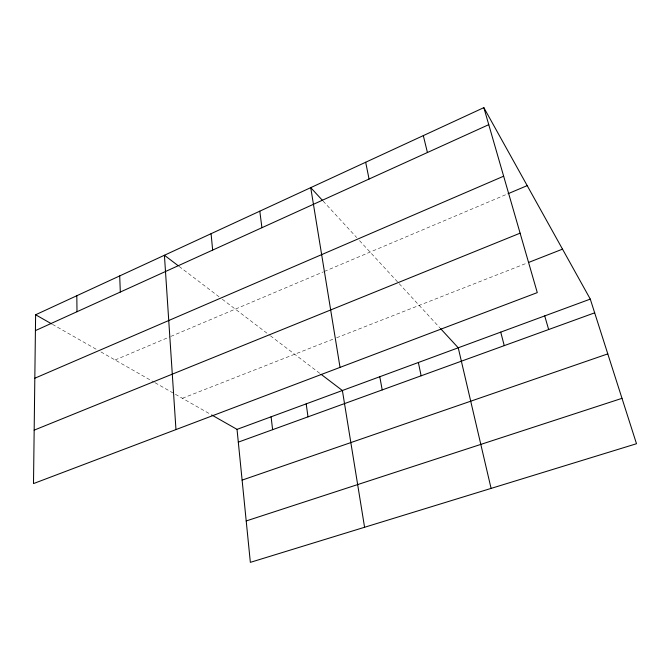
<?xml version="1.0" encoding="UTF-8"?>
<svg xmlns="http://www.w3.org/2000/svg" width="670" height="670" viewBox="0 0 670 670"><rect width="100%" height="100%" fill="white"/><g stroke="black" fill="none" stroke-linecap="round" stroke-linejoin="round"><path stroke-width="0.5" stroke-dasharray="3.35 2.51" d="M115.098 359.991L169.904 336.801M170.858 336.399L323.392 271.861M324.339 271.459L507.064 194.141M182.399 398.29L334.715 338.526M336.642 337.772L527.474 262.891M52.428 324.33L97.435 349.941M100.969 351.951L154.201 382.243M155.097 382.746L174.51 393.801M175.389 394.295L210.74 414.412M179.141 266.434L219.04 296.76M222.298 299.23L269.6 335.184M270.42 335.812L320.26 373.692M323.116 201.084L356.716 237.565M359.53 240.631L398.508 282.941M399.186 283.686L439.855 327.839"/><path stroke-width="1" d="M35.619 314.766L33.5 483.589L537.281 292.614L483.841 107.644L35.619 314.766L51.54 323.828M35.418 330.611L488.757 124.654M34.823 378.223L503.647 176.202M508.019 193.739L527.19 185.624M34.17 430.148L520.104 233.168M528.446 262.514L562.507 249.148M237.029 429.369L590.287 299.105L636.5 443.733L250.354 562.356L237.029 429.369L211.645 414.931M238.311 442.133L594.667 312.831M242.113 480.114L607.791 353.886M246.2 520.95L621.995 398.34M178.32 265.814L164.418 255.245L175.967 429.579M321.056 374.296L342.395 390.518L364.581 527.265M322.429 200.338L310.729 187.642L340.033 367.386M440.542 328.585L458.238 347.797L491.093 488.405M483.841 107.644L590.287 299.105M544.71 315.905L548.655 329.523M500.725 332.127L504.25 345.636M423.314 135.616L427.427 152.517M418.365 362.503L421.137 375.795M365.678 162.249L369.061 179.032M379.773 376.733L382.21 389.915M306.182 403.868L308.007 416.841M259.801 211.176L261.92 227.708M271.082 416.815L272.623 429.679M211.075 233.688L212.658 250.086M119.704 275.914L120.315 292.036M76.807 295.73L77 311.717"/></g></svg>
